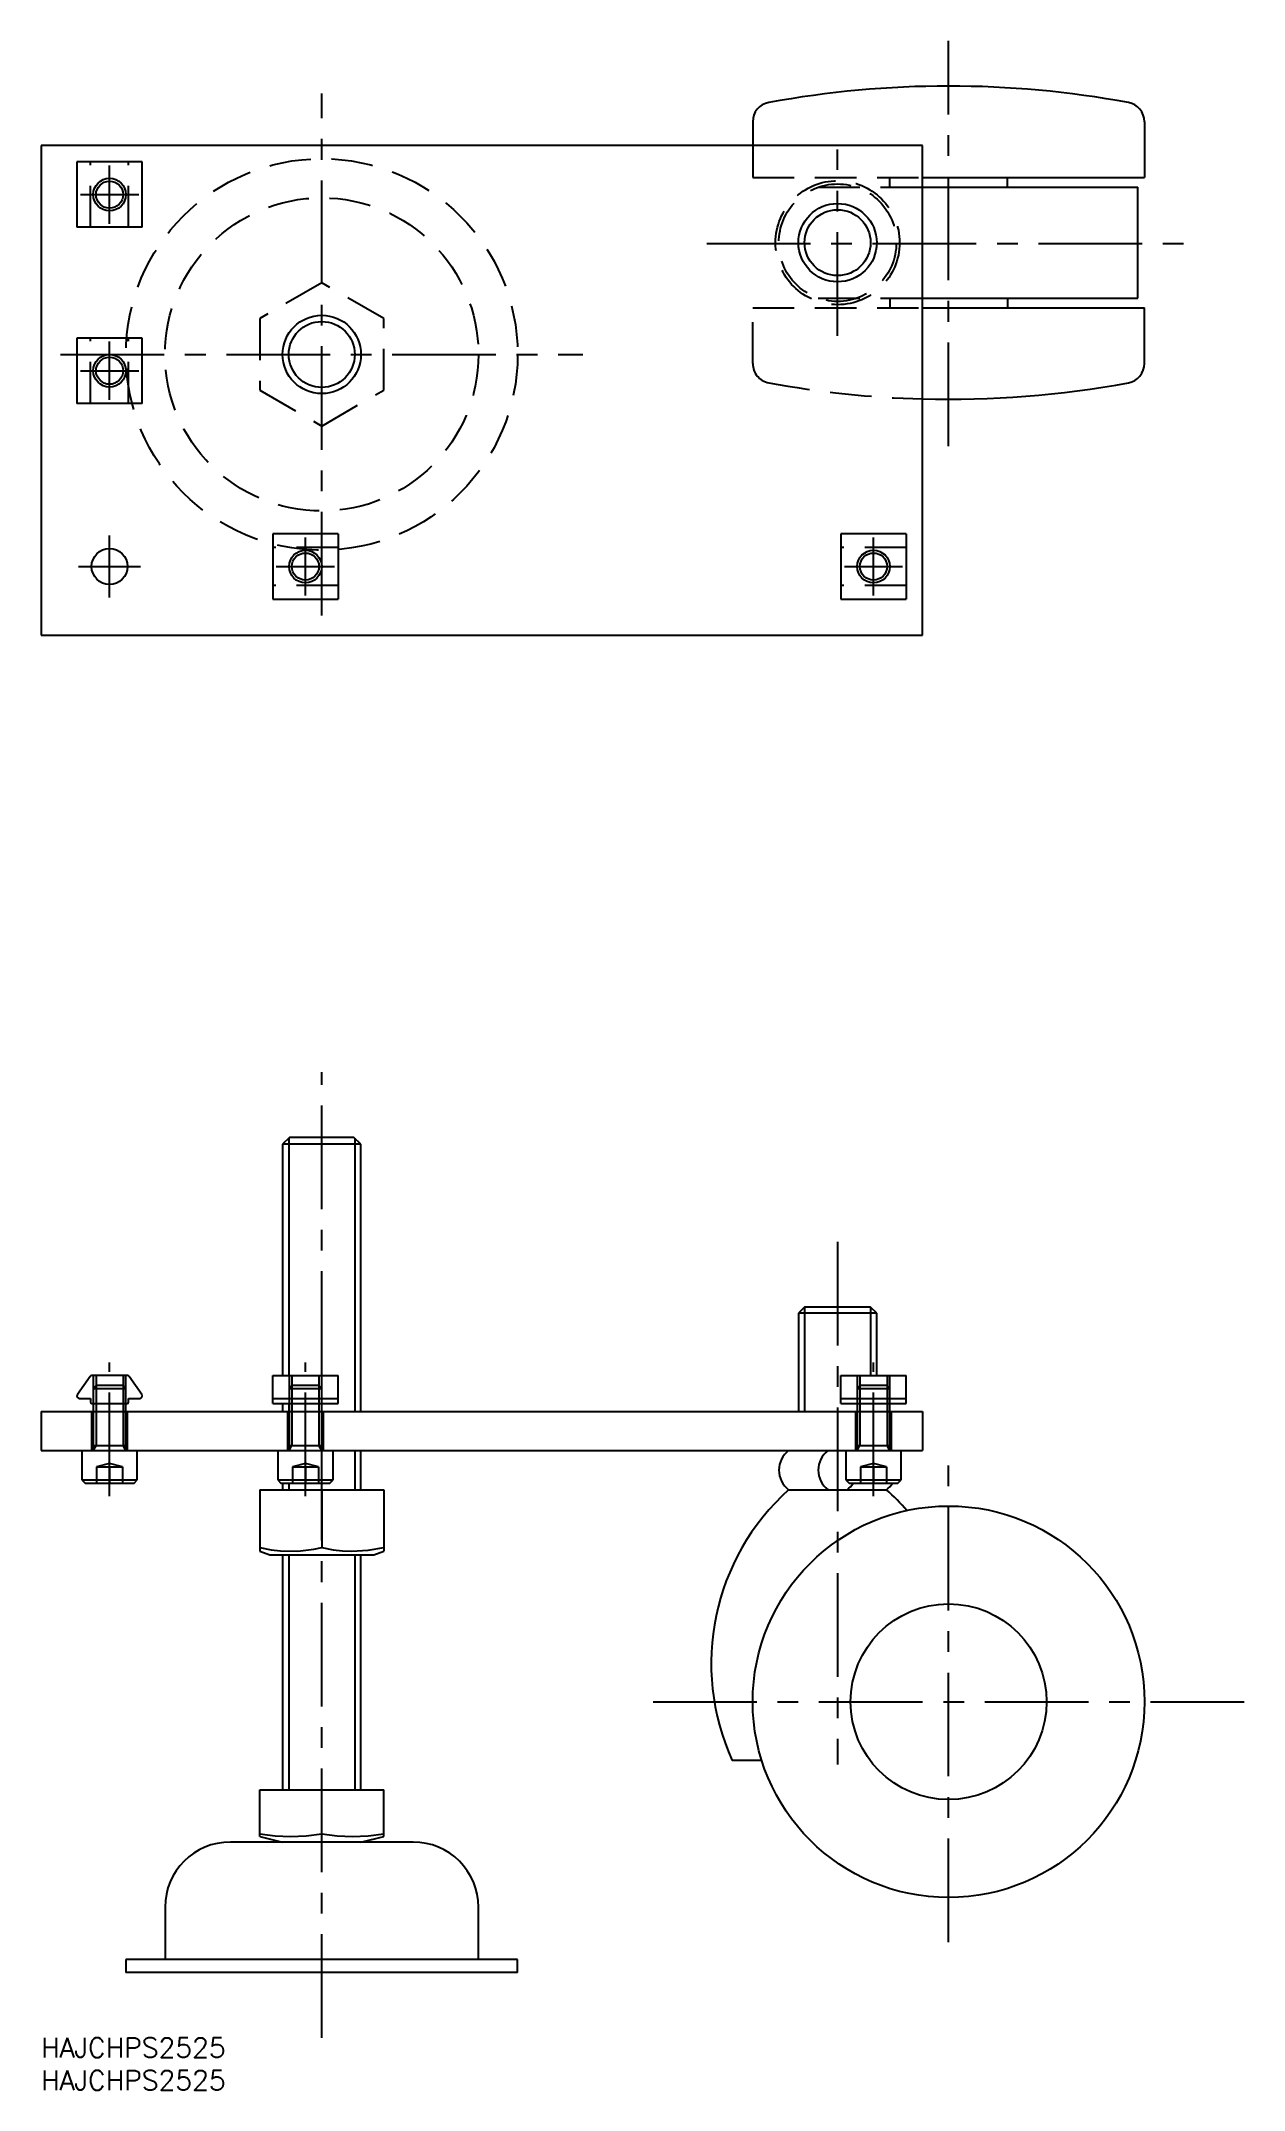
# Model space of a CAD drawing. Extents: x 0 to 184, y -8 to 306.
import ezdxf

# ---------------------------------------------------------------- set-up
doc = ezdxf.new("R2010")
doc.units = 0
doc.header["$LTSCALE"] = 0.5
doc.linetypes.add('CENTER', pattern=[50.8, 31.75, -6.35, 6.35, -6.35])
doc.linetypes.add('DASHED', pattern=[19.05, 12.7, -6.35])
for name, color, linetype in [('MSM_CENTER', 1, 'CENTER'), ('MSM_CONTINUOUS', 7, 'CONTINUOUS'), ('MSM_DASHED', 4, 'DASHED'), ('MSM_NARROW', 5, 'CONTINUOUS'), ('MSM_PART_NUMBER', 7, 'CONTINUOUS')]:
    doc.layers.add(name, color=color, linetype=linetype)
doc.styles.get("Standard").update_dxf_attribs({"font": 'txt.shx', "height": 3, "bigfont": 'bigfont.shx'})

# ---------------------------------------------------------------- blocks, each defined once
blk = doc.blocks.new('*U2')
at = {"layer": 'MSM_PART_NUMBER'}
blk.add_text('HAJCHPS2525', height=3, dxfattribs=at).set_placement((0, -3))
blk = doc.blocks.new('*U3')
at = {"layer": 'MSM_PART_NUMBER'}
blk.add_text('HAJCHPS2525', height=3, dxfattribs=at).set_placement((0, -8))

msp = doc.modelspace()

# ---------------------------------------------------------------- linework, layer by layer
at = {"layer": 'MSM_CENTER'}
for p, q in [((139, 243.95), (139, 306.02)), ((43, 217.98), (43, 297.98)), ((122, 260.85), (122, 289.37)), ((10.5, 278.02), (10.5, 286.95)), ((6.04, 282.48), (14.96, 282.48)), ((101.97, 274.98), (176.03, 274.98)), ((3, 257.98), (83, 257.98)), ((10.5, 251.02), (10.5, 259.95)), ((6.04, 255.48), (14.96, 255.48)), ((10.5, 220.73), (10.5, 230.23)), ((40.5, 221.02), (40.5, 229.95)), ((127.5, 221.02), (127.5, 229.95)), ((5.75, 225.48), (15.25, 225.48)), ((36.04, 225.48), (44.96, 225.48)), ((123.04, 225.48), (131.96, 225.48)), ((43, 0), (43, 148)), ((122, 122), (122, 41.88)), ((10.5, 83), (10.5, 103.5)), ((40.5, 83), (40.5, 103.5)), ((127.5, 83), (127.5, 103.5)), ((139, 14.68), (139, 87.71)), ((93.75, 51.5), (184.25, 51.5))]:
    msp.add_line(p, q, dxfattribs=at)
at = {"layer": 'MSM_CONTINUOUS'}
for p, q in [((109, 293.64), (109, 289.98)), ((169, 293.64), (169, 285.11)), ((0, 289.98), (0, 214.98)), ((135, 289.98), (0, 289.98)), ((135, 214.98), (135, 289.98)), ((5.5, 287.48), (5.5, 277.48)), ((15.5, 287.48), (5.5, 287.48)), ((15.5, 277.48), (15.5, 287.48)), ((135, 285.11), (169, 285.11)), ((135, 283.61), (168, 283.61)), ((148.01, 283.61), (148.01, 285.11)), ((168, 266.61), (168, 283.61)), ((15.5, 277.48), (5.5, 277.48)), ((135, 266.61), (168, 266.61)), ((135, 265.11), (169, 265.11)), ((148.01, 266.61), (148.01, 265.11)), ((169, 256.59), (169, 265.11)), ((5.5, 260.48), (5.5, 250.48)), ((15.5, 260.48), (5.5, 260.48)), ((15.5, 250.48), (15.5, 260.48)), ((15.5, 250.48), (5.5, 250.48)), ((45.5, 230.48), (35.5, 230.48)), ((35.5, 230.48), (35.5, 220.48)), ((45.5, 230.48), (45.5, 220.48)), ((132.5, 230.48), (122.5, 230.48)), ((122.5, 230.48), (122.5, 220.48)), ((132.5, 230.48), (132.5, 220.48)), ((35.5, 220.48), (45.5, 220.48)), ((122.5, 220.48), (132.5, 220.48)), ((0, 214.98), (135, 214.98)), ((38.07, 138), (37, 136.93)), ((49, 136.93), (37, 136.93)), ((37, 136.93), (37, 101.5)), ((47.93, 138), (38.07, 138)), ((49, 136.93), (47.93, 138)), ((49, 96), (49, 136.93)), ((116.95, 112), (116, 111.05)), ((116, 111.05), (116, 96)), ((128, 111.05), (116, 111.05)), ((127.05, 112), (116.95, 112)), ((128, 111.05), (127.05, 112)), ((128, 101.5), (128, 111.05)), ((7.51, 101.37), (5.57, 98.6)), ((13.24, 101.5), (7.76, 101.5)), ((15.43, 98.6), (13.49, 101.37)), ((35.5, 101.5), (45.5, 101.5)), ((35.5, 97.2), (35.5, 101.5)), ((45.5, 97.2), (45.5, 101.5)), ((122.5, 101.5), (132.5, 101.5)), ((122.5, 97.2), (122.5, 101.5)), ((132.5, 97.2), (132.5, 101.5)), ((5.88, 98), (7.6, 98)), ((7.6, 98), (7.6, 97.4)), ((13.4, 97.4), (13.4, 98)), ((13.4, 98), (15.12, 98)), ((35.5, 98), (45.5, 98)), ((122.5, 98), (132.5, 98)), ((0, 96), (0, 90)), ((0, 96), (135, 96)), ((7.8, 97.2), (13.2, 97.2)), ((8, 97.2), (8, 96)), ((13, 96), (13, 97.2)), ((35.5, 97.2), (45.5, 97.2)), ((37, 97.2), (37, 96)), ((38, 97.2), (38, 96)), ((43, 96), (43, 97.2)), ((122.5, 97.2), (132.5, 97.2)), ((125, 97.2), (125, 96)), ((130, 96), (130, 97.2)), ((135, 96), (135, 90)), ((0, 90), (135, 90)), ((6.25, 90), (6.25, 85.5)), ((14.75, 85.5), (14.75, 90)), ((36.25, 90), (36.25, 85.5)), ((44.75, 85.5), (44.75, 90)), ((49, 84), (49, 90)), ((123.25, 90), (123.25, 85.5)), ((131.75, 85.5), (131.75, 90)), ((6.25, 85.5), (6.75, 85)), ((6.25, 85.5), (14.75, 85.5)), ((6.75, 85), (14.25, 85)), ((14.25, 85), (14.75, 85.5)), ((36.25, 85.5), (36.75, 85)), ((36.25, 85.5), (44.75, 85.5)), ((36.75, 85), (44.25, 85)), ((37, 85), (37, 84)), ((44.25, 85), (44.75, 85.5)), ((123.25, 85.5), (123.75, 85)), ((123.25, 85.5), (131.75, 85.5)), ((123.75, 85), (131.25, 85)), ((131.25, 85), (131.75, 85.5)), ((33.5, 84), (52.5, 84)), ((33.5, 84), (33.5, 74.58)), ((43, 84), (43, 75.12)), ((52.5, 84), (52.5, 74.58)), ((114.5, 84), (129.5, 84)), ((33.5, 75.12), (35.23, 74.81)), ((33.5, 74.58), (35.04, 74)), ((35.04, 74), (50.96, 74)), ((35.23, 74.81), (36.7, 74.64)), ((36.7, 74.64), (39.31, 74.6)), ((37, 74), (37, 38)), ((39.31, 74.6), (41.8, 74.89)), ((41.8, 74.89), (43, 75.12)), ((43, 75.12), (44.73, 74.81)), ((44.73, 74.81), (46.2, 74.64)), ((46.2, 74.64), (47.53, 74.58)), ((47.53, 74.58), (50.09, 74.72)), ((49, 38), (49, 74)), ((50.09, 74.72), (52.5, 75.12)), ((50.96, 74), (52.5, 74.58)), ((110.39, 42.49), (105.87, 42.49)), ((33.5, 38), (52.5, 38)), ((33.5, 30.87), (33.5, 38)), ((43, 31.24), (43, 38)), ((52.5, 30.87), (52.5, 38)), ((57, 30), (29, 30)), ((33.5, 31.24), (35.85, 30.97)), ((33.5, 30.87), (37, 30)), ((35.85, 30.97), (38.21, 30.87)), ((38.21, 30.87), (40.61, 30.97)), ((40.61, 30.97), (43, 31.24)), ((43, 31.24), (45.35, 30.97)), ((45.35, 30.97), (47.71, 30.87)), ((47.71, 30.87), (50.11, 30.97)), ((49, 30), (52.5, 30.87)), ((50.11, 30.97), (52.5, 31.24)), ((19, 20), (19, 12)), ((67, 12), (67, 20)), ((73, 12), (13, 12)), ((13, 12), (13, 10)), ((73, 10), (13, 10)), ((73, 10), (73, 12))]:
    msp.add_line(p, q, dxfattribs=at)
for centre, radius in [((10.5, 282.48), 2.5), ((122, 275.11), 6), ((43, 257.98), 6), ((10.5, 255.48), 2.5), ((10.5, 225.48), 2.75), ((40.5, 225.48), 2.5), ((127.5, 225.48), 2.5), ((139, 51.5), 30), ((139, 51.5), 15)]:
    msp.add_circle(centre, radius, dxfattribs=at)
for centre, radius, start, end in [((139, 147.61), 151.5, 79.5243, 100.4757), ((112, 293.64), 3, 100.4757, 180), ((166, 293.64), 3, 0, 79.5243), ((166, 256.59), 3, 280.4757, 0), ((139, 402.61), 151.5, 268.4871, 280.4757), ((7.76, 101.2), 0.3, 90, 145.008), ((13.24, 101.2), 0.3, 34.992, 90), ((5.88, 98.38), 0.38, 145.0109, 269.995), ((7.8, 97.4), 0.2, 180, 270), ((13.2, 97.4), 0.2, 270, 0), ((15.12, 98.38), 0.38, 270.005, 34.9891), ((116.77, 87), 3.76, 127.0605, 232.9395), ((122.8, 87), 3.76, 127.0605, 232.9395), ((121.2, 87), 3.76, 307.0605, 327.8593), ((127.23, 87), 3.76, 307.0605, 327.8593), ((138.5, 57.36), 35.85, 132.0105, 204.51), ((105.5, 57.36), 35.85, 40.8566, 47.9895), ((29, 20), 10, 90, 180), ((57, 20), 10, 0, 90)]:
    msp.add_arc(centre, radius, start, end, dxfattribs=at)
at = {"layer": 'MSM_DASHED'}
for p, q in [((109, 289.98), (109, 285.11)), ((7.6, 277.48), (7.6, 287.48)), ((13.4, 277.48), (13.4, 287.48)), ((109, 285.11), (135, 285.11)), ((119.04, 283.61), (135, 283.61)), ((129.99, 283.61), (129.99, 285.11)), ((43, 268.95), (33.5, 263.47)), ((52.5, 263.47), (43, 268.95)), ((109, 265.11), (135, 265.11)), ((109, 256.59), (109, 265.11)), ((119.04, 266.61), (135, 266.61)), ((129.99, 266.61), (129.99, 265.11)), ((33.5, 263.47), (33.5, 252.5)), ((52.5, 252.5), (52.5, 263.47)), ((7.6, 250.48), (7.6, 260.48)), ((13.4, 250.48), (13.4, 260.48)), ((33.5, 252.5), (43, 247.01)), ((43, 247.01), (52.5, 252.5)), ((45.5, 228.38), (35.5, 228.38)), ((132.5, 228.38), (122.5, 228.38)), ((45.5, 222.58), (35.5, 222.58)), ((132.5, 222.58), (122.5, 222.58)), ((8, 101.5), (8, 97.2)), ((8.43, 101.5), (8.43, 97.2)), ((12.57, 101.5), (12.57, 97.2)), ((13, 97.2), (13, 101.5)), ((38, 101.5), (38, 97.2)), ((38.43, 101.5), (38.43, 97.2)), ((42.57, 101.5), (42.57, 97.2)), ((43, 97.2), (43, 101.5)), ((125, 101.5), (125, 97.2)), ((125.43, 101.5), (125.43, 97.2)), ((129.57, 101.5), (129.57, 97.2)), ((130, 97.2), (130, 101.5)), ((8.49, 100), (8, 99.51)), ((8, 99.51), (13, 99.51)), ((8.49, 100), (12.51, 100)), ((13, 99.51), (12.51, 100)), ((38.49, 100), (38, 99.51)), ((38, 99.51), (43, 99.51)), ((38.49, 100), (42.51, 100)), ((43, 99.51), (42.51, 100)), ((125.49, 100), (125, 99.51)), ((125, 99.51), (130, 99.51)), ((125.49, 100), (129.51, 100)), ((130, 99.51), (129.51, 100)), ((7.75, 96), (7.75, 90)), ((8, 96), (8, 90)), ((8.43, 96), (8.43, 90.8)), ((12.57, 96), (12.57, 90.8)), ((13, 90), (13, 96)), ((13.25, 90), (13.25, 96)), ((37.75, 96), (37.75, 90)), ((38, 96), (38, 90)), ((38.43, 96), (38.43, 90.8)), ((42.57, 96), (42.57, 90.8)), ((43, 90), (43, 96)), ((43.25, 90), (43.25, 96)), ((124.75, 96), (124.75, 90)), ((125, 96), (125, 90)), ((125.43, 96), (125.43, 90.8)), ((129.57, 96), (129.57, 90.8)), ((130, 90), (130, 96)), ((130.25, 90), (130.25, 96)), ((8, 90.8), (13, 90.8)), ((8, 90), (8.43, 90.8)), ((10.5, 88.04), (8.5, 87.5)), ((12.5, 87.5), (10.5, 88.04)), ((13, 90), (12.57, 90.8)), ((38, 90), (38.43, 90.8)), ((38, 90.8), (43, 90.8)), ((40.5, 88.04), (38.5, 87.5)), ((42.5, 87.5), (40.5, 88.04)), ((43, 90), (42.57, 90.8)), ((125, 90), (125.43, 90.8)), ((125, 90.8), (130, 90.8)), ((127.5, 88.04), (125.5, 87.5)), ((129.5, 87.5), (127.5, 88.04)), ((130, 90), (129.57, 90.8)), ((8.5, 87.5), (8.5, 85)), ((8.5, 87.5), (12.5, 87.5)), ((10.5, 87.5), (10.5, 85)), ((12.5, 87.5), (12.5, 85)), ((38.5, 87.5), (38.5, 85)), ((38.5, 87.5), (42.5, 87.5)), ((40.5, 87.5), (40.5, 85)), ((42.5, 87.5), (42.5, 85)), ((125.5, 87.5), (125.5, 85)), ((125.5, 87.5), (129.5, 87.5)), ((127.5, 87.5), (127.5, 85)), ((129.5, 87.5), (129.5, 85))]:
    msp.add_line(p, q, dxfattribs=at)
for centre, radius in [((43, 257.98), 30), ((122, 275.11), 9.5), ((122, 275.11), 9), ((43, 257.98), 24)]:
    msp.add_circle(centre, radius, dxfattribs=at)
for centre, radius, start, end in [((112, 256.59), 3, 180, 259.5243), ((139, 402.61), 151.5, 259.5243, 268.4871)]:
    msp.add_arc(centre, radius, start, end, dxfattribs=at)
at = {"layer": 'MSM_NARROW'}
for p, q in [((37.95, 137.87), (37.95, 101.5)), ((48.05, 137.87), (48.05, 96)), ((116.95, 112), (116.95, 96)), ((127.05, 112), (127.05, 101.5)), ((8.43, 97.2), (8.43, 96)), ((12.57, 97.2), (12.57, 96)), ((37.95, 97.2), (37.95, 96)), ((38.43, 97.2), (38.43, 96)), ((42.57, 97.2), (42.57, 96)), ((125.43, 97.2), (125.43, 96)), ((129.57, 97.2), (129.57, 96)), ((48.05, 90), (48.05, 84)), ((37.95, 85), (37.95, 84)), ((37.95, 74), (37.95, 38)), ((48.05, 74), (48.05, 38))]:
    msp.add_line(p, q, dxfattribs=at)
for centre, radius in [((10.5, 282.48), 2.07), ((122, 275.11), 5.05), ((43, 257.98), 5.05), ((10.5, 255.48), 2.07), ((40.5, 225.48), 2.07), ((127.5, 225.48), 2.07)]:
    msp.add_circle(centre, radius, dxfattribs=at)

# ---------------------------------------------------------------- block references
at = {"layer": 'MSM_CONTINUOUS'}
for name in ['*U2', '*U3']:
    msp.add_blockref(name, (0, 0), dxfattribs=at)

doc.saveas('drawing.dxf')
